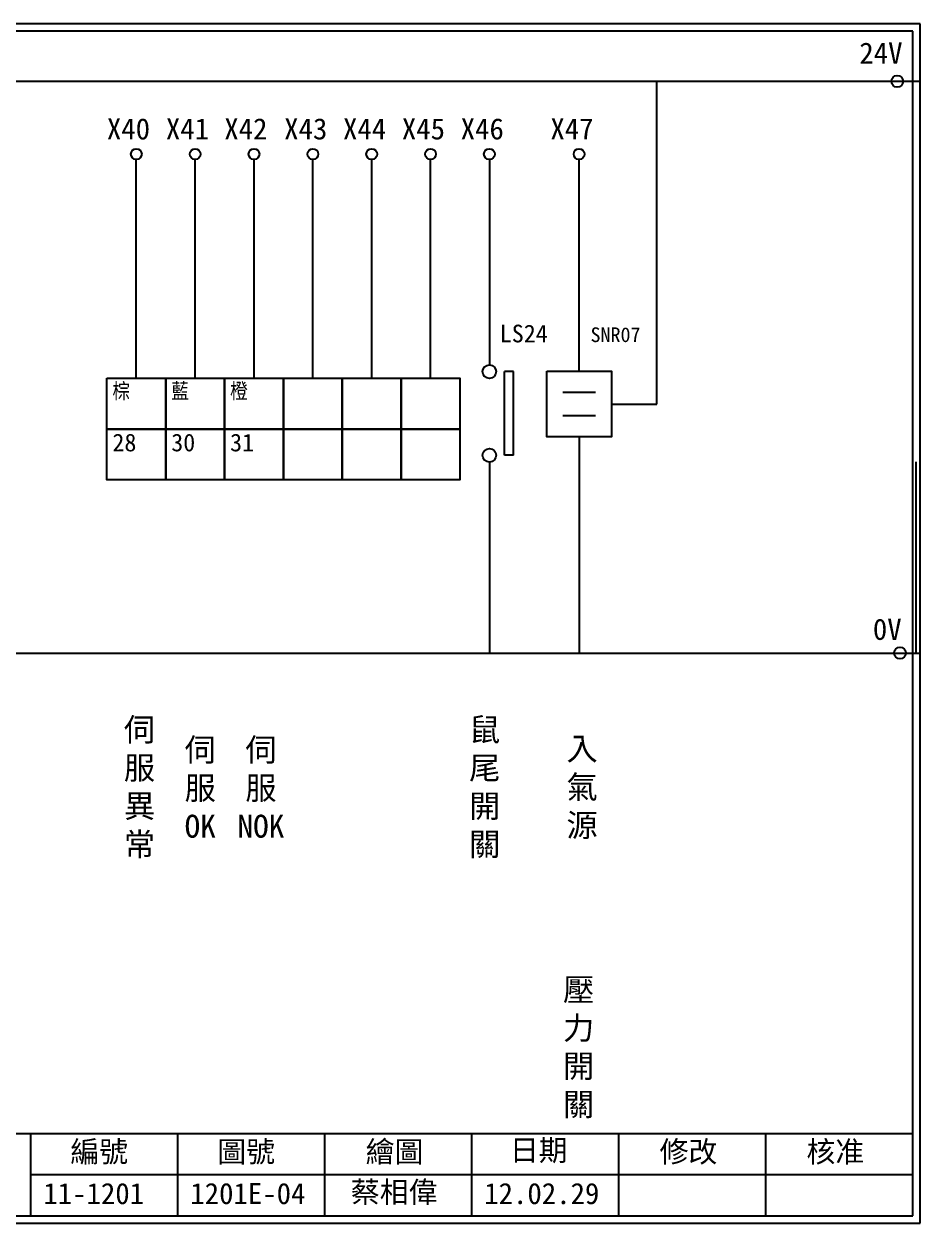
# Model space of a CAD drawing. Extents: x 325 to 612, y 3 to 207.
# Drawn here: x 459.9 to 612.3, y 3 to 207 of the extents above; entities that cross this region are included whole.
import ezdxf

# ---------------------------------------------------------------- set-up
doc = ezdxf.new("R2010")
doc.units = 0
doc.layers.get('0').update_dxf_attribs({"linetype": 'CONTINUOUS'})
doc.layers.add('圖框層', color=7, linetype='CONTINUOUS')
doc.layers.add('標尺寸層', color=3, linetype='CONTINUOUS')
doc.styles.add('CNS', font='romanc.shx', dxfattribs={"bigfont": 'chineset.shx'})
doc.styles.add('STSL', font='KAIU.TTF')

msp = doc.modelspace()

# ---------------------------------------------------------------- linework, layer by layer
for p, q in [((567.54, 142.31), (567.54, 197.22)), ((479, 146.73), (479, 183.91)), ((489.01, 146.73), (489.01, 183.91)), ((499.02, 146.73), (499.02, 183.91)), ((509.03, 146.73), (509.03, 183.91)), ((519.04, 146.73), (519.04, 183.91)), ((529.05, 146.73), (529.05, 183.91)), ((554.32, 147.89), (554.32, 183.91)), ((543.17, 147.83), (541.66, 147.83)), ((559.83, 142.31), (567.54, 142.31)), ((554.32, 136.73), (554.32, 99.96)), ((543.17, 133.6), (541.66, 133.6))]:
    msp.add_line(p, q)
for points in [[(548.81, 147.89), (559.83, 147.89), (559.83, 136.73), (548.81, 136.73)], [(473.99, 146.73), (484, 146.73), (484, 138.07), (473.99, 138.07)], [(484, 146.73), (494.01, 146.73), (494.01, 138.07), (484, 138.07)], [(494.01, 146.73), (504.02, 146.73), (504.02, 138.07), (494.01, 138.07)], [(504.02, 146.73), (514.03, 146.73), (514.03, 138.07), (504.02, 138.07)], [(514.03, 146.73), (524.04, 146.73), (524.04, 138.07), (514.03, 138.07)], [(524.04, 146.73), (534.05, 146.73), (534.05, 138.07), (524.04, 138.07)], [(473.99, 138.07), (484, 138.07), (484, 129.4), (473.99, 129.4)], [(484, 138.07), (494.01, 138.07), (494.01, 129.4), (484, 129.4)], [(494.01, 138.07), (504.02, 138.07), (504.02, 129.4), (494.01, 129.4)], [(504.02, 138.07), (514.03, 138.07), (514.03, 129.4), (504.02, 129.4)], [(514.03, 138.07), (524.04, 138.07), (524.04, 129.4), (514.03, 129.4)], [(524.04, 138.07), (534.05, 138.07), (534.05, 129.4), (524.04, 129.4)]]:
    msp.add_lwpolyline(points, close=True)
for centre in [(608.44, 197.22), (608.92, 99.96)]:
    msp.add_circle(centre, 1)
at = {"layer": '圖框層', "color": 7}
for p, q in [((612.32, 206.97), (325.32, 206.97)), ((612.32, 3), (612.32, 206.97)), ((611.07, 205.72), (326.57, 205.72)), ((611.07, 4.25), (611.07, 205.72)), ((326.57, 18.25), (611.07, 18.25)), ((461.07, 4.25), (461.07, 18.25)), ((486.07, 4.25), (486.07, 18.25)), ((511.07, 4.25), (511.07, 18.25)), ((536.07, 4.25), (536.07, 18.25)), ((561.07, 4.25), (561.07, 18.25)), ((586.07, 4.25), (586.07, 18.25)), ((461.07, 11.25), (611.07, 11.25)), ((326.57, 4.25), (611.07, 4.25)), ((325.32, 3), (612.32, 3))]:
    msp.add_line(p, q, dxfattribs=at)
at = {"layer": '標尺寸層', "color": 7}
for p, q in [((329.84, 197.22), (612.32, 197.22)), ((539.06, 183.91), (539.06, 148.99)), ((541.66, 133.6), (541.66, 147.83)), ((543.17, 133.6), (543.17, 147.83)), ((551.56, 144.34), (557.13, 144.34)), ((551.56, 140.37), (557.13, 140.37)), ((539.06, 132.46), (539.06, 99.96)), ((539.06, 132.45), (539.06, 99.96)), ((611.62, 132.46), (611.62, 99.96)), ((330.05, 99.96), (612.32, 99.96))]:
    msp.add_line(p, q, dxfattribs=at)
for centre, radius in [((479, 184.83), 0.92), ((489.01, 184.83), 0.92), ((499.02, 184.83), 0.92), ((509.03, 184.83), 0.92), ((519.04, 184.83), 0.92), ((529.05, 184.83), 0.92), ((539.06, 184.83), 0.92), ((554.32, 184.83), 0.92), ((539.06, 147.83), 1.15), ((539.06, 133.6), 1.15)]:
    msp.add_circle(centre, radius, dxfattribs=at)

# ---------------------------------------------------------------- texts
at = {"char_height": 3, "width": 8.2913, "attachment_point": 1}
for s, insert in [('{\\Fromanc,chineset|c136;棕}', (474.93, 145.93)), ('{\\Fromanc,chineset|c136;藍}', (484.94, 145.93)), ('{\\Fromanc,chineset|c136;橙}', (494.95, 145.93)), ('28', (474.93, 137.27)), ('30', (484.94, 137.27)), ('31', (494.95, 137.27))]:
    msp.add_mtext(s, dxfattribs=dict(at, insert=insert))
at = {"layer": '圖框層', "color": 4, "style": 'STSL'}
for s, height, p in [('24V', 3.6, (602, 200.22)), ('X40', 3.6, (473.99, 187.33)), ('X41', 3.6, (484.03, 187.33)), ('X42', 3.6, (493.96, 187.33)), ('X43', 3.6, (504.15, 187.33)), ('X44', 3.6, (514.16, 187.33)), ('X45', 3.6, (524.17, 187.33)), ('X46', 3.6, (534.18, 187.33)), ('X47', 3.6, (549.44, 187.33)), ('LS24', 3, (540.83, 152.81)), ('SNR07', 2.5, (556.27, 152.86)), ('0V', 3.6, (604.3, 102.2)), ('編號', 3.6, (467.78, 13.34)), ('圖號', 3.6, (492.78, 13.34)), ('繪圖', 3.6, (518.01, 13.34)), ('日期', 3.6, (542.54, 13.59)), ('修改', 3.6, (568.01, 13.34)), ('核准', 3.6, (593.01, 13.34)), ('蔡相偉', 3.6, (515.5, 6.47)), ('11-1201', 3.6, (463.18, 6.22)), ('1201E-04', 3.6, (488.18, 6.22)), ('12.02.29', 3.6, (538.18, 6.22))]:
    msp.add_text(s, height=height, dxfattribs=at).set_placement(p)
at = {"layer": '標尺寸層', "color": 7, "char_height": 3.9, "width": 4.9608, "attachment_point": 5, "style": 'CNS'}
for s, insert in [('{\\fDFKai-SB|b0|i0|c136|p65;伺服異常}', (479.54, 76.97)), ('{\\fDFKai-SB|b0|i0|c136|p65;鼠尾開關}', (538.27, 76.97)), ('{\\fDFKai-SB|b0|i0|c136|p65;伺服OK}', (489.87, 76.97)), ('{\\fDFKai-SB|b0|i0|c136|p65;伺服NOK}', (500.2, 76.97)), ('{\\fDFKai-SB|b0|i0|c136|p65;入氣源}', (554.83, 76.97)), ('{\\fDFKai-SB|b0|i0|c136|p65;壓力開關}', (554.25, 32.72))]:
    msp.add_mtext(s, dxfattribs=dict(at, insert=insert))

doc.saveas('drawing.dxf')
